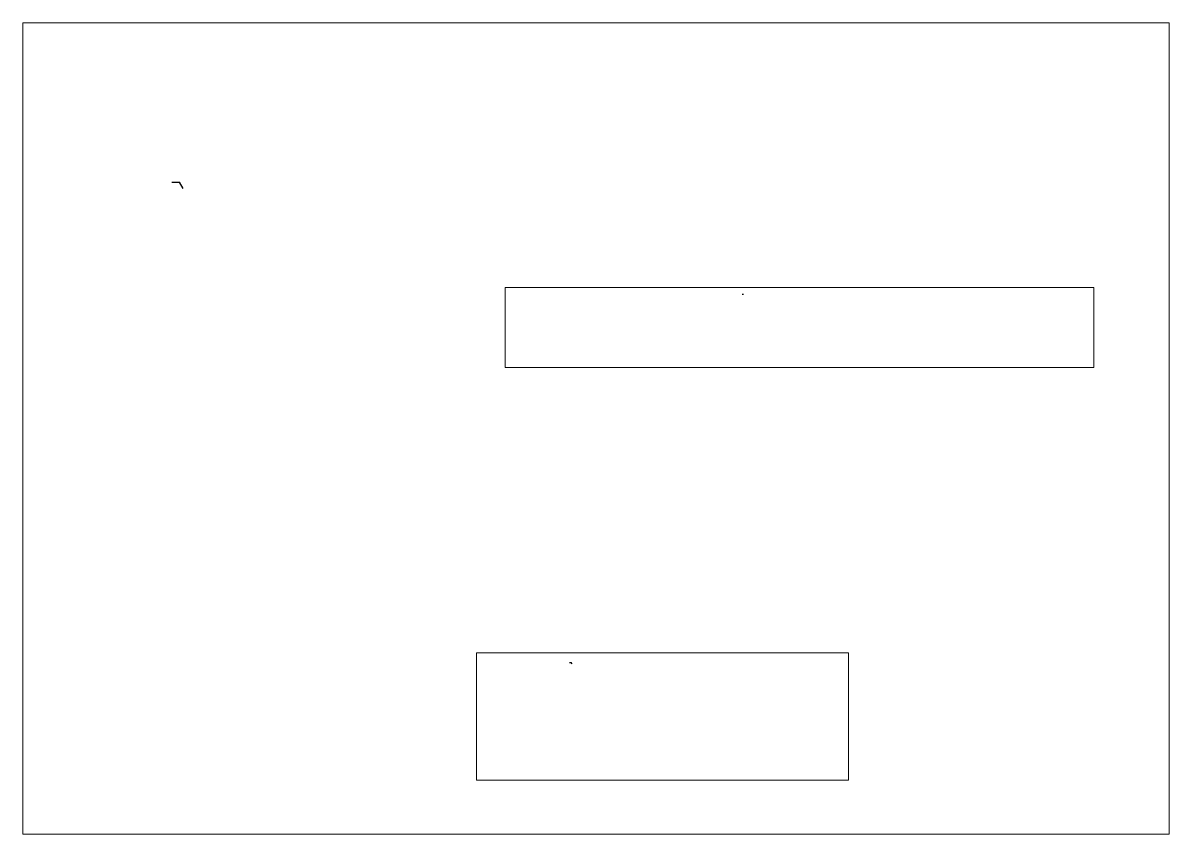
# Paper-space layout 'Layout3' of a CAD drawing. Header units: millimetres. Extents: x 0 to 297, y 0 to 210.
# The model-space entities are those that its viewports show. They can reach past a viewport. Long polylines and large blocks are cut down to what shows.
import ezdxf

# ---------------------------------------------------------------- set-up
doc = ezdxf.new("R2010")
doc.units = ezdxf.units.MM
doc.header["$LTSCALE"] = 0.5
doc.linetypes.add('CENTER', pattern=[50.8, 31.75, -6.35, 6.35, -6.35])
doc.layers.add('AM_VIEWS', color=1, linetype='Continuous', lineweight=25, plot=False)
doc.layers.add('CENTER', color=1, linetype='CENTER', lineweight=25)

msp = doc.modelspace()

# ---------------------------------------------------------------- linework, layer by layer
at = {"layer": 'CENTER'}
for p in [(0, 0), (750, -433, 150)]:
    msp.add_line(p, (500, 0), dxfattribs=at)

psp = doc.layouts.new('Layout3')

# ---------------------------------------------------------------- viewports
at = {"layer": 'AM_VIEWS'}
psp.add_viewport(center=(148.51, 105.01), size=(297.01, 210.0157), view_center_point=(28249.71, -16400.17), view_height=53990.9027, dxfattribs=at)
for center, size, view_height, status in [((201.25, 131.16), (152.5, 20.7869), 39443.6787, 4), ((165.76, 30.42), (96.39, 32.992), 38671.2198, 3)]:
    psp.add_viewport(center=center, size=size, view_center_point=(28249.71, -16400.17), view_height=view_height, status=status, dxfattribs=at)

doc.saveas('drawing.dxf')
